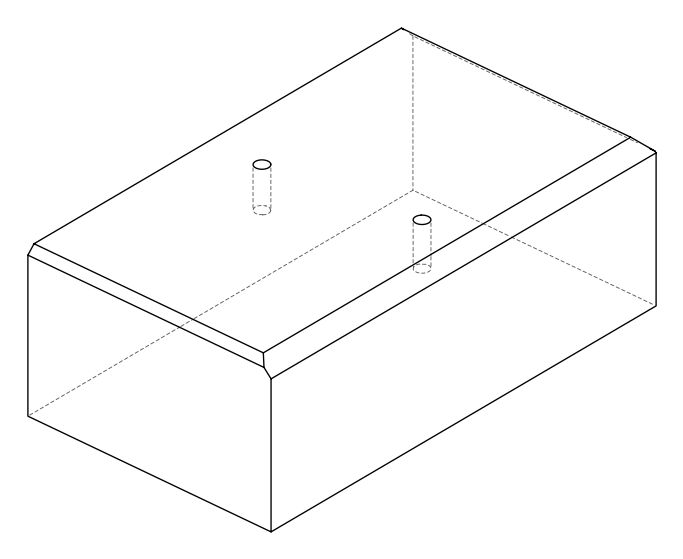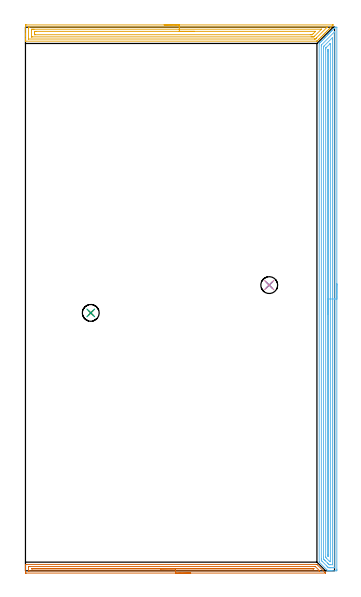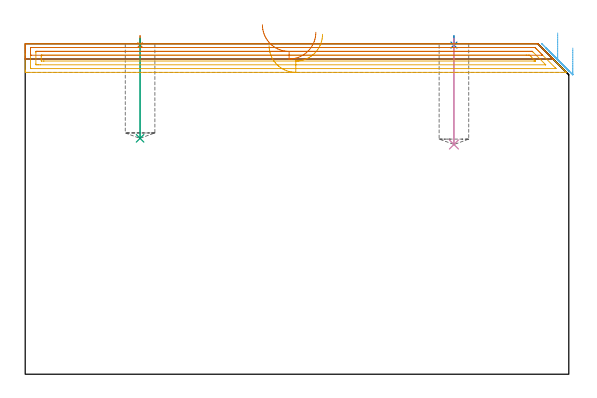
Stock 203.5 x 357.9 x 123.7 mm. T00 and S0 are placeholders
(PLAN: 7 operations, 2 tool changes, 26 min)
(1 SPOT_DRILL | STEP1POCKET | NXT0321_9005460120000 | 0.03 min | 1 mm3)
(2 SPOT_DRILL_1 | STEP1POCKET_1 | NXT0321_9005460120000 | 0.03 min | 1 mm3)
(3 DRILL_BLIND_HOLE_INTO_CENTER | STEP1POCKET | NXT0301_082 | 0.15 min | 3283 mm3)
(4 DRILL_BLIND_HOLE_INTO_CENTER_1 | STEP1POCKET_1 | NXT0301_082 | 0.16 min | 3505 mm3)
(5 AREA_MILL | FG_CHAMFER_SURFACE | UGT0205_001 | 6.57 min | 11649 mm3)
(6 AREA_MILL_1 | FG_CHAMFER_SURFACE_1 | UGT0205_001 | 14.23 min | 23617 mm3)
(7 AREA_MILL_2 | FG_CHAMFER_SURFACE_2 | UGT0205_001 | 4.82 min | 3154 mm3)
(TOOL NXT0321_9005460120000 | NC Spot Drill, 142deg, 12mm, Carbide, Uncoated | D12 PA142 FL30 Z2)
(TOOL NXT0301_082 | Carbide Drill 11.1mm [860.1-1110-033A1-MM 2214] | D11.1 PA140 FL55 Z2)
(TOOL UGT0205_001 | Chamfer Mill 20 x 3 x 45 deg. | D20 FL50 Z2)
(OP 1 SPOT_DRILL)
G17 G21 G94 G90
T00 M6
G54
G17 G0 G90 X43. Y169.8 S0 M3
G43 Z133.7 H0
G94 G81 G98 Z123.222 F250. R126.7
G80
M5
M2
(OP 2 SPOT_DRILL_1)
G17 G21 G94 G90
T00 M6
G54
G17 G0 G90 X160.5 Y188.1 S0 M3
G43 Z133.7 H0
G94 G81 G98 Z123.222 F250. R126.7
G80
M5
M2
(OP 3 DRILL_BLIND_HOLE_INTO_CENTER)
G17 G21 G94 G90
T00 M6
G54
G17 G0 G90 X43. Y169.8 S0 M3
G43 Z133.7 H1
G94 G81 G98 Z88.3 F250. R125.7
G80
M5
M2
(OP 4 DRILL_BLIND_HOLE_INTO_CENTER_1)
G17 G21 G94 G90
T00 M6
G54
G17 G0 G90 X160.5 Y188.1 S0 M3
G43 Z133.7 H1
G94 G81 G98 Z86. F250. R125.7
G80
M5
M2
(OP 5 AREA_MILL)
G17 G21 G94 G90
T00 M6
G54
G17 G0 G90 X91.3 Y359.4 S1061 M3
G43 Z133.7 H0
Z123.
G94 G1 X91.338 Z122.128 F250.
X91.452 Z121.264
X91.641 Z120.412
X91.903 Z119.58
X92.237 Z118.774
X92.64 Z118.
X93.108 Z117.264
X93.64 Z116.572
X94.229 Z115.929
X94.872 Z115.34
X95.564 Z114.809
X96.3 Z114.34
X97.074 Z113.937
X97.88 Z113.603
X98.712 Z113.341
X99.564 Z113.152
X100.428 Z113.038
X101.3 Z113.
X202.324
X202.586 Y359.397 Z113.002
X202.555 Y359.354 Z113.045
X202.114 Y358.912 Z113.484
X201.543 Y358.343 Z114.057
X201.417 Y358.216 Z114.182
X201.23 Y358.028 Z114.368
X200.68 Y357.479 Z114.92
X200.346 Y357.144 Z115.252
X199.816 Y356.616 Z115.784
X199.462 Y356.26 Z116.136
X198.953 Y355.753 Z116.647
X198.578 Y355.376 Z117.02
X198.09 Y354.89 Z117.51
X197.694 Y354.492 Z117.904
X197.227 Y354.027 Z118.373
X196.81 Y353.608 Z118.789
X196.664 Y353.463 Z118.936
X196.368 Y353.168 Z119.232
X195.926 Y352.724 Z119.673
X195.467 Y352.267 Z120.133
X195.041 Y351.84 Z120.557
X194.556 Y351.356 Z121.044
X194.157 Y350.956 Z121.441
X193.65 Y350.449 Z121.95
X193.273 Y350.072 Z122.325
X193.099 Y349.899 Z122.501
X192.912 Y349.712 Z122.688
X192.389 Y349.188 Z123.21
X192.208 Y349.007 Z123.392
X192.106 Y348.906 Z123.494
X191.912 Y348.715 Z123.678
X191.895 Y348.704 Z123.689
X191.762 Y348.7 Z123.7
X0.143
X0.009 Y348.703 Z123.688
X0.008 Y348.714 Z123.677
X0. Y349.013 Z123.386
Y349.505 Z122.894
Y350.072 Z122.323
Y352.123 Z120.274
Y352.724 Z119.671
Y353.308 Z119.088
Y358.612 Z113.785
X0.003 Y358.912 Z113.485
X0.009 Y359.391 Z113.006
X0.103 Y359.394 Z113.004
X0.589 Y359.4 Z113.
X101.3
Y357.986 Z114.414
X198.446 Y357.985 Z114.415
X198.491 Y357.984 Z114.416
X198.711 Y357.972 Z114.428
X198.688 Y357.945 Z114.455
X198.612 Y357.864 Z114.536
X198.527 Y357.777 Z114.623
X198.446 Y357.696 Z114.704
X191.512 Y350.762 Z121.638
X191.316 Y350.568 Z121.832
X191.062 Y350.324 Z122.076
X190.844 Y350.121 Z122.279
X190.425 Y350.115 Z122.285
X190.382
X2.152
X2.063 Y350.117 Z122.283
X2.021 Y350.12 Z122.28
X2.01 Y350.123 Z122.277
X2.008 Y350.137 Z122.263
X2.003 Y350.228 Z122.172
X2. Y350.439 Z121.961
X2.001 Y357.511 Z114.889
X2.007 Y357.88 Z114.52
X2.01 Y357.979 Z114.421
X2.054 Y357.981 Z114.419
X2.159 Y357.984 Z114.416
X2.371 Y357.986 Z114.414
X2.414
X101.3
Y356.572 Z115.828
X194.731 Y356.571 Z115.829
X194.831 Y356.567 Z115.833
X194.851 Y356.565 Z115.835
X194.849 Y356.559 Z115.841
X194.825 Y356.528 Z115.872
X194.787 Y356.487 Z115.913
X190.282 Y351.982 Z120.418
X190.138 Y351.84 Z120.56
X189.832 Y351.544 Z120.856
X189.534 Y351.535 Z120.865
X188.955 Y351.53 Z120.87
X188.643 Y351.529 Z120.871
X188.065 Y351.528 Z120.872
X4.467 Y351.529 Z120.871
X4.154 Y351.53 Z120.87
X4.05 Y351.533 Z120.867
X4.02 Y351.535 Z120.865
X4.01 Y351.587 Z120.813
X4.005 Y351.688 Z120.712
X4.001 Y351.84 Z120.56
Y356.26 Z116.14
X4.002 Y356.41 Z115.99
X4.01 Y356.558 Z115.842
X4.154 Y356.564 Z115.836
X4.732 Y356.57 Z115.83
X5.045 Y356.571 Z115.829
X5.622 Y356.572 Z115.828
X101.3
Y355.157 Z117.243
X190.425
X190.647 Y355.156 Z117.244
X190.906 Y355.153 Z117.247
X190.983 Y355.151 Z117.249
X190.944 Y355.103 Z117.297
X190.882 Y355.034 Z117.366
X190.828 Y354.977 Z117.423
X189.459 Y353.608 Z118.792
X189.051 Y353.202 Z119.198
X188.912 Y353.067 Z119.333
X188.802 Y352.962 Z119.438
X188.643 Y352.95 Z119.45
X188.419 Y352.946 Z119.454
X187.751 Y352.943 Z119.457
X187.531
X6.606
X6.091 Y352.947 Z119.453
X6.036 Y352.95 Z119.45
X6.01 Y352.956 Z119.444
X6.007 Y352.997 Z119.403
X6.003 Y353.179 Z119.221
X6. Y353.545 Z118.855
Y354.429 Z117.971
Y354.492 Z117.908
X6.004 Y354.902 Z117.498
X6.009 Y355.107 Z117.293
X6.012 Y355.151 Z117.249
X6.061 Y355.153 Z117.247
X6.158 Y355.156 Z117.244
X6.827 Y355.157 Z117.243
X7.048
X101.3
X102.172 Z117.281
X103.036 Z117.395
X103.888 Z117.583
X104.72 Z117.846
X105.526 Z118.18
X106.3 Z118.582
X107.036 Z119.051
X107.728 Z119.582
X108.371 Z120.172
X108.96 Z120.815
X109.492 Z121.507
X109.96 Z122.243
X110.363 Z123.016
X110.697 Z123.822
X110.959 Z124.654
X111.148 Z125.506
X111.262 Z126.371
X111.3 Z127.243
G0 Z133.7
M5
M2
(OP 6 AREA_MILL_1)
G17 G21 G94 G90
T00 M6
G54
G17 G0 G90 X205. Y188.95 S1061 M3
G43 Z133.7 H0
Z122.1
G94 G1 Y188.912 Z121.229 F250.
Y188.798 Z120.364
Y188.609 Z119.512
Y188.347 Z118.68
Y188.013 Z117.874
Y187.61 Z117.1
Y187.141 Z116.364
Y186.61 Z115.672
Y186.021 Z115.029
Y185.378 Z114.44
Y184.686 Z113.909
Y183.95 Z113.44
Y183.176 Z113.037
Y182.37 Z112.703
Y181.538 Z112.441
Y180.686 Z112.252
Y179.822 Z112.138
Y178.95 Z112.1
Y1.02
X204.999 Y0.625 Z112.101
X204.994 Y0.133 Z112.103
X204.991 Y0.009 Z112.106
X204.507 Y0. Z112.59
X201.853 Z115.241
X201.321 Z115.775
X200.969 Z116.127
X200.437 Z116.659
X200.084 Z117.01
X199.2 Y0.001 Z117.898
X199.108 Y0.003 Z117.989
X199.074 Y0.029 Z118.024
X198.714 Y0.386 Z118.386
X198.316 Y0.783 Z118.781
X193.553 Y5.546 Z123.544
X193.405 Y5.696 Z123.69
X193.4 Y5.988 Z123.7
Y346.995
X193.404 Y347.196 Z123.689
X193.427 Y347.229 Z123.668
X193.642 Y347.442 Z123.457
X193.759 Y347.559 Z123.341
X194.336 Y348.137 Z122.761
X194.778 Y348.578 Z122.321
X195.22 Y349.022 Z121.876
X195.43 Y349.23 Z121.67
X195.473 Y349.273 Z121.627
X196.104 Y349.906 Z120.992
X196.324 Y350.124 Z120.776
X196.989 Y350.791 Z120.108
X197.188 Y350.988 Z119.912
X197.218 Y351.018 Z119.882
X197.873 Y351.675 Z119.223
X198.045 Y351.845 Z119.055
X198.112 Y351.912 Z118.988
X198.758 Y352.559 Z118.339
X198.902 Y352.703 Z118.197
X199.005 Y352.805 Z118.094
X199.2 Y353.001 Z117.898
X199.302 Y353.103 Z117.795
X199.642 Y353.443 Z117.455
X199.76 Y353.56 Z117.34
X199.899 Y353.699 Z117.201
X200.084 Y353.886 Z117.013
X200.196 Y353.997 Z116.901
X200.793 Y354.593 Z116.307
X200.969 Y354.77 Z116.128
X201.687 Y355.487 Z115.413
X201.853 Y355.655 Z115.244
X202.58 Y356.381 Z114.519
X202.738 Y356.539 Z114.359
X203.18 Y356.98 Z113.92
X203.474 Y357.275 Z113.625
X203.622 Y357.424 Z113.474
X204.083 Y357.883 Z113.017
X204.1 Y357.895 Z112.998
X204.108 Y357.9 Z112.99
X204.991 Y357.899 Z112.106
X205. Y357.788 Z112.1
Y178.95
X203.586 Z113.514
X203.585 Y2.199 Z113.515
X203.584 Y2.092 Z113.516
X203.581 Y2.039 Z113.519
X203.58 Y2.019 Z113.52
X203.554 Y2.01 Z113.546
X203.144 Y2.002 Z113.956
X201.853 Y2. Z115.247
X200.969 Z116.131
X200.492 Y2.001 Z116.608
X200.084 Y2.004 Z117.016
X199.598 Y2.01 Z117.502
X199.2 Y2.357 Z117.9
X199.139 Y2.413 Z117.961
X198.316 Y3.234 Z118.784
X195.459 Y6.092 Z121.641
X195.247 Y6.308 Z121.853
X194.821 Y6.743 Z122.279
X194.816 Y6.844 Z122.284
X194.815 Y6.882 Z122.285
X194.814 Y7.739 Z122.286
Y345.655
X194.817 Y346.083 Z122.283
X194.819 Y346.136 Z122.281
X194.821 Y346.158 Z122.279
X194.834 Y346.174 Z122.266
X194.891 Y346.238 Z122.209
X194.987 Y346.337 Z122.113
X203.341 Y354.69 Z113.759
X203.435 Y354.782 Z113.665
X203.539 Y354.879 Z113.561
X203.579 Y354.914 Z113.521
X203.585 Y354.631 Z113.515
Y354.593
X203.586 Y178.95 Z113.514
X202.171 Z114.929
Y4.773
X202.168 Y4.201 Z114.932
X202.165 Y4.041 Z114.935
X202.164 Y4.01 Z114.936
X202.118 Y4.006 Z114.982
X202.05 Y4.001 Z115.05
X200.969 Y4. Z116.131
X200.281 Y4.002 Z116.819
X200.084 Y4.007 Z117.016
X200.02 Y4.01 Z117.08
X199.946 Y4.065 Z117.154
X199.803 Y4.201 Z117.297
X199.2 Y4.8 Z117.9
X198.905 Y5.094 Z118.195
X197.431 Y6.568 Z119.669
X197.118 Y6.882 Z119.982
X196.547 Y7.459 Z120.553
X196.236 Y7.776 Z120.864
X196.232 Y8.094 Z120.868
X196.229 Y8.67 Z120.871
Y8.991
Y344.188
X196.231 Y344.761 Z120.869
X196.233 Y345.077 Z120.867
X196.236 Y345.123 Z120.864
X196.258 Y345.149 Z120.842
X196.321 Y345.217 Z120.779
X196.547 Y345.447 Z120.553
X196.65 Y345.551 Z120.45
X202.118 Y351.018 Z114.982
X202.139 Y351.034 Z114.961
X202.155 Y351.046 Z114.945
X202.164 Y351.018 Z114.936
X202.169 Y350.823 Z114.931
X202.17 Y350.697 Z114.93
X202.171 Y350.124 Z114.929
Y349.802
Y178.95
X200.757 Z116.343
Y6.203
X200.755 Y6.105 Z116.345
X200.753 Y6.046 Z116.347
X200.751 Y6.019 Z116.349
X200.737 Y6.01 Z116.363
X200.521 Y6.009 Z116.579
X200.468 Y6.01 Z116.632
X200.394 Y6.067 Z116.706
X200.257 Y6.198 Z116.843
X200.084 Y6.366 Z117.016
X198.316 Y8.133 Z118.784
X197.781 Y8.67 Z119.319
X197.704 Y8.752 Z119.396
X197.659 Y8.801 Z119.441
X197.65 Y8.842 Z119.45
X197.647 Y9.01 Z119.453
X197.644 Y9.349 Z119.456
X197.643 Y343.653 Z119.457
X197.645 Y343.867 Z119.455
X197.648 Y344.036 Z119.452
X197.65 Y344.075 Z119.45
X197.668 Y344.107 Z119.432
X197.72 Y344.164 Z119.38
X197.869 Y344.318 Z119.231
X198.309 Y344.761 Z118.791
X200.535 Y346.987 Z116.565
X200.608 Y347.058 Z116.492
X200.696 Y347.144 Z116.404
X200.734 Y347.177 Z116.366
X200.748 Y347.189 Z116.352
X200.75 Y347.17 Z116.35
X200.753 Y347.07 Z116.347
X200.757 Y346.763 Z116.343
Y178.95
X199.343 Z117.757
Y10.313
X199.342 Y9.564 Z117.758
X199.337 Z117.763
X199.2 Y9.701 Z117.9
X199.109 Y9.797 Z117.991
X199.066 Y9.844 Z118.034
X199.062 Y10.024 Z118.038
X199.058 Y10.313 Z118.042
X199.057 Y10.458 Z118.043
Y10.602
Y342.223
X199.063 Y342.973 Z118.037
X199.064 Y343.041 Z118.036
X199.092 Y343.082 Z118.008
X199.2 Y343.195 Z117.9
X199.316 Y343.307 Z117.784
X199.337 Y343.325 Z117.763
X199.339 Y343.291 Z117.761
X199.341 Y343.214 Z117.759
X199.343 Y343.118 Z117.757
Y342.973
Y178.95
Y178.078 Z117.795
Y177.213 Z117.909
Y176.362 Z118.098
Y175.53 Z118.36
Y174.724 Z118.694
Y173.95 Z119.097
Y173.214 Z119.565
Y172.522 Z120.097
Y171.879 Z120.686
Y171.289 Z121.329
Y170.758 Z122.021
Y170.29 Z122.757
Y169.887 Z123.531
Y169.553 Z124.337
Y169.291 Z125.169
Y169.102 Z126.021
Y168.988 Z126.885
Y168.95 Z127.757
G0 Z133.7
M5
M2
(OP 7 AREA_MILL_2)
G17 G21 G94 G90
T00 M6
G54
G17 G0 G90 X108.8 Y-1.5 S1061 M3
G43 Z133.7 H0
Z128.
G94 G1 X108.762 Z127.128 F250.
X108.648 Z126.264
X108.459 Z125.412
X108.197 Z124.58
X107.863 Z123.774
X107.46 Z123.
X106.992 Z122.264
X106.46 Z121.572
X105.871 Z120.929
X105.228 Z120.34
X104.536 Z119.809
X103.8 Z119.34
X103.026 Z118.937
X102.22 Z118.603
X101.388 Z118.341
X100.537 Z118.152
X99.672 Z118.038
X98.8 Z118.
X0.608 Y-1.499 Z118.001
X0.007 Y-1.491 Z118.005
X0.004 Y-1.488 Z118.008
X0. Y-0.883 Z118.613
Y-0.599 Z118.897
Y0.903 Z120.398
Y1.473 Z120.969
Y1.797 Z121.293
Y2.366 Z121.862
Y2.69 Z122.185
Y3.338 Z122.837
Y3.753 Z123.252
X0.007 Y4.141 Z123.633
X0.01 Y4.197 Z123.688
X0.162 Y4.2 Z123.7
X191.636
X191.906 Y4.194 Z123.692
X192.03 Y4.07 Z123.569
X192.07 Y4.03 Z123.53
X197.289 Y-1.189 Z118.31
X197.432 Y-1.33 Z118.167
X197.587 Y-1.488 Z118.009
X197.588 Y-1.496 Z118.002
X197.587 Y-1.499 Z117.999
X197.516 Y-1.5 Z118.
X98.8
Y-0.086 Z119.414
X2.394 Y-0.085 Z119.415
X2.298 Y-0.084 Z119.416
X2.107 Y-0.079 Z119.421
X2.009 Y-0.074 Z119.426
X2.006 Y-0.046 Z119.454
X2.004 Y0.01 Z119.51
X2. Y0.403 Z119.903
X2.002 Y2.188 Z121.688
X2.01 Y2.69 Z122.19
X2.02 Y2.779 Z122.279
X2.202 Y2.783 Z122.283
X2.298 Y2.785 Z122.285
X190.648
X190.743 Y2.784 Z122.284
X190.838 Y2.78 Z122.28
X190.86 Y2.778 Z122.278
X190.875 Y2.768 Z122.268
X190.904 Y2.743 Z122.243
X190.96 Y2.69 Z122.19
X193.421 Y0.228 Z119.728
X193.635 Y0.01 Z119.51
X193.705 Y-0.066 Z119.434
X193.713 Y-0.079 Z119.421
X193.676 Y-0.082 Z119.418
X193.613 Y-0.084 Z119.416
X193.517 Y-0.086 Z119.414
X193.421
X98.8
Y1.328 Z120.828
X4.646 Y1.329 Z120.829
X4.222 Y1.333 Z120.833
X4.179 Y1.335 Z120.835
X4.051 Y1.351 Z120.851
X4.137 Y1.364 Z120.864
X4.179 Y1.366 Z120.866
X4.604 Y1.371 Z120.871
X4.647
X189.641
X189.746 Y1.37 Z120.87
X189.798 Y1.367 Z120.867
X189.82 Y1.365 Z120.865
X189.851 Y1.344 Z120.844
X189.854 Y1.334 Z120.834
X189.851 Y1.333 Z120.833
X189.424 Y1.33 Z120.83
X189.001 Y1.328 Z120.828
X98.8
X97.928 Z120.867
X97.064 Z120.98
X96.212 Z121.169
X95.38 Z121.432
X94.574 Z121.765
X93.8 Z122.168
X93.064 Z122.637
X92.372 Z123.168
X91.729 Z123.757
X91.14 Z124.401
X90.609 Z125.093
X90.14 Z125.828
X89.737 Z126.602
X89.403 Z127.408
X89.141 Z128.24
X88.952 Z129.092
X88.838 Z129.957
X88.8 Z130.828
G0 Z133.7
M5
M2
